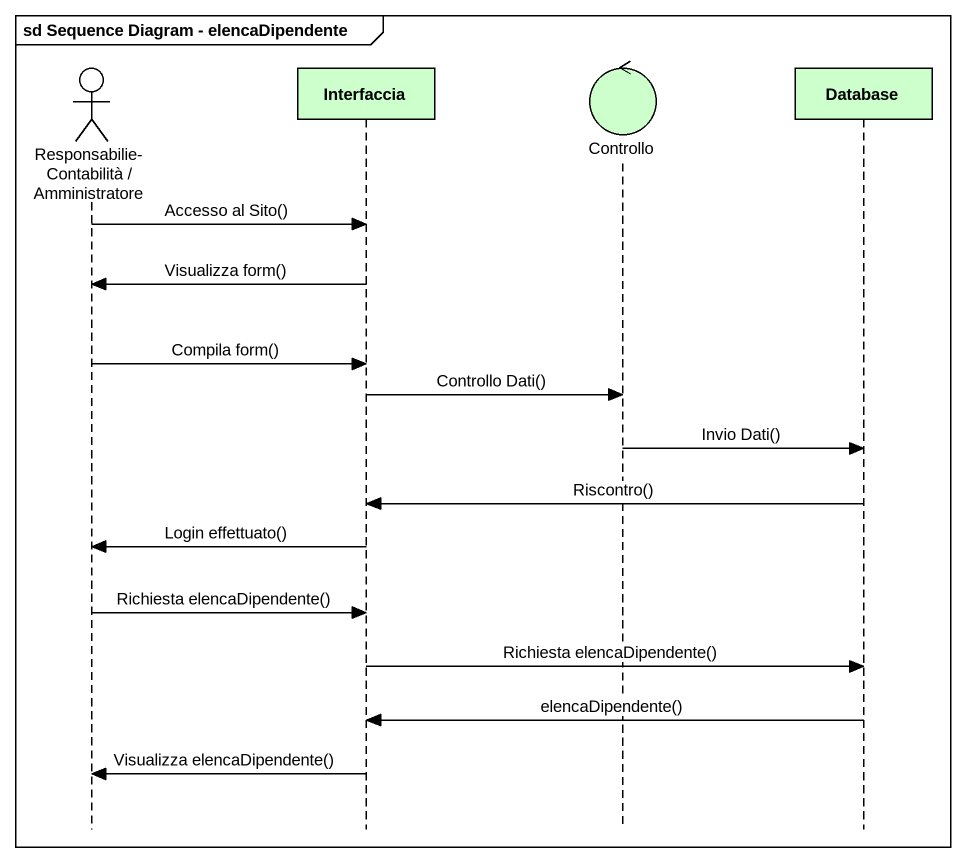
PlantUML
@startuml
mainframe sd Sequence Diagram - elencaDipendente
hide footbox
actor "Responsabilie- Contabilità / Amministratore" as Responsabilie_Contabilità
participant Interfaccia #CCFFCC
control Controllo #CCFFCC
participant "Database" as Database_ #CCFFCC

Responsabilie_Contabilità -> Interfaccia : Accesso al Sito()
Interfaccia -> Responsabilie_Contabilità : Visualizza form()
Responsabilie_Contabilità -> Interfaccia : Compila form()
Interfaccia -> Controllo : Controllo Dati()
Controllo -> Database_ : Invio Dati()
Database_ -> Interfaccia : Riscontro()
Interfaccia -> Responsabilie_Contabilità : Login effettuato()
Responsabilie_Contabilità -> Interfaccia : Richiesta elencaDipendente()
Interfaccia -> Database_ : Richiesta elencaDipendente()
Database_ -> Interfaccia : elencaDipendente()
Interfaccia -> Responsabilie_Contabilità : Visualizza elencaDipendente()
@enduml
